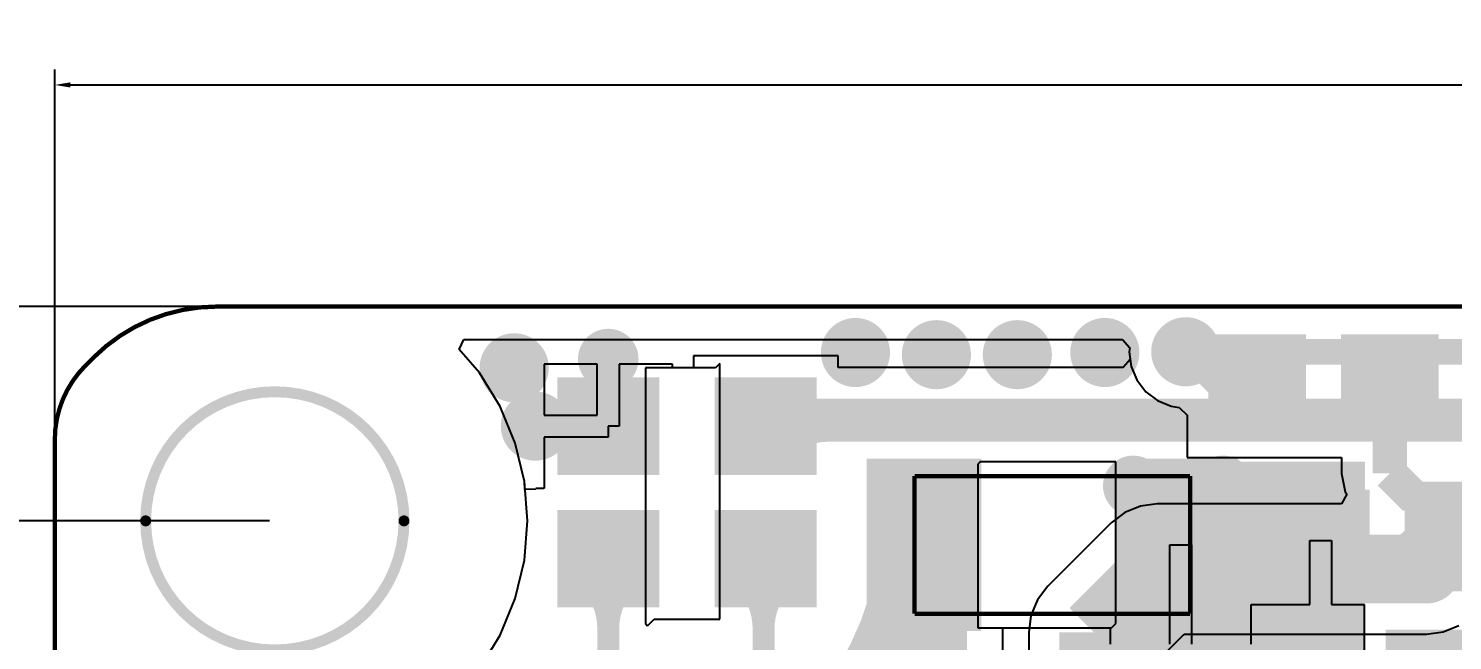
# Model space of a CAD drawing. Extents: x 56.2 to 141.8, y 48 to 96.4.
# Drawn here: x 67.77 to 84.3, y 89.34 to 96.45 of the extents above; entities that cross this region are included whole.
import ezdxf

# ---------------------------------------------------------------- set-up
doc = ezdxf.new("R2010")
doc.units = 0
doc.header["$MEASUREMENT"] = 0
doc.layers.get('0').update_dxf_attribs({"linetype": 'CONTINUOUS'})
doc.layers.get('Defpoints').update_dxf_attribs({"linetype": 'CONTINUOUS'})
for name, color, linetype in [('BOTTOMLAYER', 5, 'CONTINUOUS'), ('BOTTOMPASTE', 16, 'CONTINUOUS'), ('BOTTOMSOLDER', 6, 'CONTINUOUS'), ('KEEPOUTLAYER', 6, 'CONTINUOUS'), ('MECHANICAL13', 56, 'CONTINUOUS'), ('MULTILAYER', 9, 'CONTINUOUS'), ('TOPLAYER', 1, 'CONTINUOUS'), ('TOPPASTE', 8, 'CONTINUOUS'), ('TOPSOLDER', 216, 'CONTINUOUS')]:
    doc.layers.add(name, color=color, linetype=linetype)
doc.dimstyles.get("Standard").update_dxf_attribs({"dimtxt": 1, "dimasz": 0.18, "dimexe": 0.18, "dimexo": 0.0625, "dimgap": 0.09, "dimtad": 0, "dimtih": 1, "dimtoh": 1, "dimzin": 0, "dimdsep": 46, "dimtxsty": 'Standard', "dimcen": 0.09, "dimclrd": 1, "dimclre": 1, "dimclrt": 3, "dimadec": 0, "dimazin": 0, "dimtfac": 1, "dimtofl": 0, "dimtmove": 0, "dimatfit": 3, "dimfxl": 1, "dimtolj": 1, "dimtzin": 0, "dimarcsym": 0})

# ---------------------------------------------------------------- blocks, each defined once
blk = doc.blocks.new('*D2')
at = {"color": 1, "linetype": 'Continuous', "lineweight": -2, "transparency": 16777216}
for p, q in [((68.072, 91.724), (68.072, 95.973)), ((133.375, 91.7), (133.375, 95.973)), ((68.252, 95.793), (98.717, 95.793)), ((133.195, 95.793), (102.73, 95.793))]:
    blk.add_line(p, q, dxfattribs=at)
at = {"color": 1, "linetype": 'Continuous', "transparency": 16777216}
for points in [[(68.252, 95.823), (68.252, 95.763), (68.072, 95.793)], [(133.195, 95.823), (133.195, 95.763), (133.375, 95.793)]]:
    blk.add_solid(points, dxfattribs=at)
at = {"layer": 'Defpoints', "color": 0, "linetype": 'Continuous', "transparency": 16777216}
for p in [(133.375, 95.793), (68.072, 91.661), (133.375, 91.638)]:
    blk.add_point(p, dxfattribs=at)
at = {"color": 3, "linetype": 'Continuous', "transparency": 16777216, "insert": (100.724, 95.793), "char_height": 1, "attachment_point": 5}
blk.add_mtext('\\A1;65.30', dxfattribs=at)
blk = doc.blocks.new('*D3')
at = {"color": 1, "linetype": 'Continuous', "lineweight": -2, "transparency": 16777216}
for p, q in [((69.877, 93.218), (64.472, 93.218)), ((64.652, 93.038), (64.652, 71.189)), ((64.652, 48.161), (64.652, 70.009)), ((69.877, 47.981), (64.472, 47.981))]:
    blk.add_line(p, q, dxfattribs=at)
at = {"color": 1, "linetype": 'Continuous', "transparency": 16777216}
for points in [[(64.622, 93.038), (64.682, 93.038), (64.652, 93.218)], [(64.622, 48.161), (64.682, 48.161), (64.652, 47.981)]]:
    blk.add_solid(points, dxfattribs=at)
at = {"layer": 'Defpoints', "color": 0, "linetype": 'Continuous', "transparency": 16777216}
for p in [(69.939, 93.218), (64.652, 47.981), (69.939, 47.981)]:
    blk.add_point(p, dxfattribs=at)
at = {"color": 3, "linetype": 'Continuous', "transparency": 16777216, "insert": (64.652, 70.599), "char_height": 1, "attachment_point": 5}
blk.add_mtext('\\A1;45.24', dxfattribs=at)
blk = doc.blocks.new('*D4')
at = {"color": 1, "linetype": 'Continuous', "lineweight": -2, "transparency": 16777216}
for p, q in [((70.564, 90.729), (57.738, 90.729)), ((57.918, 90.549), (57.918, 71.164)), ((57.918, 50.599), (57.918, 69.984)), ((70.499, 50.419), (57.738, 50.419))]:
    blk.add_line(p, q, dxfattribs=at)
at = {"color": 1, "linetype": 'Continuous', "transparency": 16777216}
for points in [[(57.888, 90.549), (57.948, 90.549), (57.918, 90.729)], [(57.888, 50.599), (57.948, 50.599), (57.918, 50.419)]]:
    blk.add_solid(points, dxfattribs=at)
at = {"layer": 'Defpoints', "color": 0, "linetype": 'Continuous', "transparency": 16777216}
for p in [(70.627, 90.729), (57.918, 50.419), (70.561, 50.419)]:
    blk.add_point(p, dxfattribs=at)
at = {"color": 3, "linetype": 'Continuous', "transparency": 16777216, "insert": (57.918, 70.574), "char_height": 1, "attachment_point": 5}
blk.add_mtext('\\A1;40.31', dxfattribs=at)

msp = doc.modelspace()

# ---------------------------------------------------------------- linework, layer by layer
at = {"layer": 'BOTTOMLAYER'}
for p, q in [((72.767988, 92.72032), (72.821157, 92.835656)), ((72.821157, 92.835656), (80.470665, 92.835656)), ((80.470665, 92.835656), (80.554403, 92.74017)), ((73.001759, 92.446607), (72.767988, 92.72032)), ((80.554403, 92.74017), (80.548193, 92.693002)), ((80.548193, 92.693002), (80.570532, 92.523318)), ((73.241375, 92.055592), (73.001759, 92.446607)), ((80.570532, 92.523318), (80.636029, 92.3652)), ((80.636029, 92.3652), (80.740217, 92.229419)), ((80.740217, 92.229419), (80.875998, 92.125231)), ((80.875998, 92.125231), (81.034115, 92.059735)), ((73.416871, 91.631905), (73.241375, 92.055592)), ((81.034115, 92.059735), (81.12854, 92.047304)), ((81.12854, 92.047304), (81.218997, 91.956847)), ((81.218997, 91.956847), (81.218997, 91.463602)), ((73.523927, 91.185982), (73.416871, 91.631905)), ((81.218997, 91.463602), (83.013225, 91.463602)), ((83.013225, 91.463602), (83.013225, 91.279602)), ((83.013225, 91.279602), (83.055912, 91.065002)), ((73.559909, 90.7288), (73.523927, 91.185982)), ((83.073636, 91.038477), (83.013768, 90.92647)), ((83.055912, 91.065002), (83.073636, 91.038477)), ((80.495364, 90.825122), (80.338694, 90.704906)), ((80.677812, 90.900695), (80.495364, 90.825122)), ((80.8736, 90.926473), (80.677812, 90.900695)), ((80.87362, 90.92647), (80.8736, 90.926473)), ((83.013768, 90.92647), (80.87362, 90.92647)), ((73.523927, 90.271618), (73.559909, 90.7288)), ((80.338694, 90.704906), (79.602094, 89.968306)), ((73.416871, 89.825695), (73.523927, 90.271618)), ((79.602094, 89.968306), (79.481878, 89.811636)), ((73.241375, 89.402008), (73.416871, 89.825695)), ((79.481878, 89.811636), (79.406306, 89.629188)), ((79.406306, 89.629188), (79.38053, 89.4334)), ((84.193588, 89.439305), (84.376036, 89.514878)), ((73.001759, 89.010993), (73.241375, 89.402008)), ((79.38053, 89.4334), (79.38053, 87.63)), ((80.89347, 89.120058), (81.186942, 89.41353)), ((81.186942, 89.41353), (83.9978, 89.41353)), ((83.9978, 89.41353), (84.193588, 89.439305))]:
    msp.add_line(p, q, dxfattribs=at)
for points, const_width in [([(77.2184, 92.6846, 1), (77.5184, 92.6846, 1)], 0.299999), ([(78.1582, 92.6592, 1), (78.4582, 92.6592, 1)], 0.299999), ([(79.098, 92.6592, 1), (79.398, 92.6592, 1)], 0.299999), ([(80.114, 92.6846, 1), (80.414, 92.6846, 1)], 0.299999), ([(81.0538, 92.693002, 1), (81.3538, 92.693002, 1)], 0.299999), ([(73.256, 92.5068, 1), (73.556, 92.5068, 1)], 0.299999), ([(74.373202, 92.6084, 1), (74.623198, 92.6084, 1)], 0.249999), ([(83.286615, 92.091218, 1), (83.486615, 92.091218, 1)], 0.2), ([(83.661382, 92.091218, 1), (83.861382, 92.091218, 1)], 0.2), ([(73.502002, 91.828998, 1), (73.802001, 91.828998, 1)], 0.299999), ([(83.473999, 91.638834, 1), (83.673998, 91.638834, 1)], 0.2), ([(83.473999, 91.638834, 1), (83.673998, 91.638834, 1)], 0.2), ([(80.469202, 91.1352, 1), (80.719198, 91.1352, 1)], 0.249999), ([(81.510602, 91.1352, 1), (81.760598, 91.1352, 1)], 0.249999), ([(83.902075, 90.9828, 1), (84.102075, 90.9828, 1)], 0.2), ([(83.8478, 90.17, 1), (84.1478, 90.17, 1)], 0.299999), ([(82.6794, 89.0524, 1), (82.9794, 89.0524, 1)], 0.299999)]:
    msp.add_lwpolyline(points, format="xyb", close=True, dxfattribs=dict(at, const_width=const_width))
for points, const_width in [([(81.2038, 92.693002), (81.593202, 92.3036)], 0.299999), ([(81.593202, 92.3036), (82.033996, 92.3036)], 0.299999), ([(83.573998, 91.279602), (83.573998, 92.3036)], 0.399999), ([(83.573998, 91.279602), (83.8708, 90.9828)], 0.399999), ([(83.8708, 90.9828), (86.1822, 90.9828)], 0.399999), ([(80.137, 89.4334), (80.8736, 90.17)], 0.800001), ([(80.8736, 90.17), (83.9978, 90.17)], 0.800001), ([(80.137, 86.233), (80.137, 89.4334)], 0.800001)]:
    msp.add_lwpolyline(points, dxfattribs=dict(at, const_width=const_width))
at = {"layer": 'BOTTOMLAYER', "const_width": 0.399999}
for points in [[(83.386615, 92.091218, -0.198912), (83.573998, 91.638834)], [(83.573998, 91.638834, -0.198912), (83.761382, 92.091218)], [(84.002075, 90.9828, -0.198912), (84.903018, 90.609618)]]:
    msp.add_lwpolyline(points, format="xyb", dxfattribs=at)
at = {"layer": 'BOTTOMLAYER'}
for points in [[(82.498997, 92.793599), (81.568996, 92.793599), (82.498997, 91.813601), (81.568996, 91.813601)], [(84.038999, 92.793599), (83.108998, 92.793599), (84.038999, 91.813601), (83.108998, 91.813601)]]:
    msp.add_solid(points, dxfattribs=at)
at = {"layer": 'BOTTOMPASTE'}
for points in [[(82.498997, 92.793599), (81.568996, 92.793599), (82.498997, 91.813601), (81.568996, 91.813601)], [(84.038999, 92.793599), (83.108998, 92.793599), (84.038999, 91.813601), (83.108998, 91.813601)]]:
    msp.add_solid(points, dxfattribs=at)
at = {"layer": 'BOTTOMSOLDER'}
for points, const_width in [([(81.003, 92.693002, 1), (81.4046, 92.693002, 1)], 0.401599), ([(74.322402, 92.6084, 1), (74.673998, 92.6084, 1)], 0.351599), ([(77.1676, 92.6846, 1), (77.5692, 92.6846, 1)], 0.401599), ([(78.1074, 92.6592, 1), (78.509, 92.6592, 1)], 0.401599), ([(79.0472, 92.6592, 1), (79.4488, 92.6592, 1)], 0.401599), ([(80.0632, 92.6846, 1), (80.4648, 92.6846, 1)], 0.401599), ([(73.2052, 92.5068, 1), (73.6068, 92.5068, 1)], 0.401599), ([(73.451202, 91.828998, 1), (73.852801, 91.828998, 1)], 0.401599), ([(80.418402, 91.1352, 1), (80.769998, 91.1352, 1)], 0.351599), ([(81.459802, 91.1352, 1), (81.811398, 91.1352, 1)], 0.351599), ([(83.797, 90.17, 1), (84.1986, 90.17, 1)], 0.401599), ([(81.1046, 89.0016, 1), (81.5062, 89.0016, 1)], 0.401599), ([(81.8666, 89.0016, 1), (82.2682, 89.0016, 1)], 0.401599), ([(82.6286, 89.0524, 1), (83.0302, 89.0524, 1)], 0.401599)]:
    msp.add_lwpolyline(points, format="xyb", close=True, dxfattribs=dict(at, const_width=const_width))
for points in [[(82.600597, 92.895199), (81.467396, 92.895199), (82.600597, 91.712001), (81.467396, 91.712001)], [(84.140599, 92.895199), (83.007398, 92.895199), (84.140599, 91.712001), (83.007398, 91.712001)]]:
    msp.add_solid(points, dxfattribs=at)
at = {"layer": 'KEEPOUTLAYER', "const_width": 0.05}
for points in [[(68.520704, 92.625304, -0.198912), (69.9516, 93.218)], [(68.072, 91.673705, -0.198912), (68.4276, 92.5322)]]:
    msp.add_lwpolyline(points, format="xyb", dxfattribs=at)
for points in [[(69.9516, 93.218), (131.318, 93.218)], [(68.4276, 92.5322), (68.520704, 92.625304)], [(68.072, 91.0844), (68.072, 91.673705)], [(68.072, 49.7586), (68.072, 91.0844)]]:
    msp.add_lwpolyline(points, dxfattribs=at)
at = {"layer": 'KEEPOUTLAYER'}
for points, const_width in [([(69.939101, 93.218, 1), (69.964099, 93.218, 1)], 0.024999), ([(68.508204, 92.625304, 1), (68.533203, 92.625304, 1)], 0.024999), ([(68.415101, 92.5322, 1), (68.440099, 92.5322, 1)], 0.024999), ([(72.126599, 90.7288, 1), (69.1266, 90.7288, 1)], 0.127), ([(68.059501, 91.673705, 1), (68.084499, 91.673705, 1)], 0.024999), ([(69.09485, 90.7288, 1), (69.15835, 90.7288, 1)], 0.0635), ([(72.094849, 90.7288, 1), (72.158349, 90.7288, 1)], 0.0635)]:
    msp.add_lwpolyline(points, format="xyb", close=True, dxfattribs=dict(at, const_width=const_width))
at = {"layer": 'MECHANICAL13', "const_width": 0.05}
for points in [[(78.054398, 89.649397), (78.054398, 91.249398)], [(78.054398, 91.249398), (81.254397, 91.249398)], [(81.254397, 89.649397), (81.254397, 91.249398)], [(78.054398, 89.649397), (81.254397, 89.649397)]]:
    msp.add_lwpolyline(points, dxfattribs=at)
at = {"layer": 'MULTILAYER'}
for points, const_width in [([(77.2184, 92.6846, 1), (77.5184, 92.6846, 1)], 0.299999), ([(78.1582, 92.6592, 1), (78.4582, 92.6592, 1)], 0.299999), ([(79.098, 92.6592, 1), (79.398, 92.6592, 1)], 0.299999), ([(80.114, 92.6846, 1), (80.414, 92.6846, 1)], 0.299999), ([(81.0538, 92.693002, 1), (81.3538, 92.693002, 1)], 0.299999), ([(73.256, 92.5068, 1), (73.556, 92.5068, 1)], 0.299999), ([(74.373202, 92.6084, 1), (74.623198, 92.6084, 1)], 0.249999), ([(73.502002, 91.828998, 1), (73.802001, 91.828998, 1)], 0.299999), ([(80.469202, 91.1352, 1), (80.719198, 91.1352, 1)], 0.249999), ([(81.510602, 91.1352, 1), (81.760598, 91.1352, 1)], 0.249999), ([(83.8478, 90.17, 1), (84.1478, 90.17, 1)], 0.299999), ([(82.6794, 89.0524, 1), (82.9794, 89.0524, 1)], 0.299999)]:
    msp.add_lwpolyline(points, format="xyb", close=True, dxfattribs=dict(at, const_width=const_width))
at = {"layer": 'TOPLAYER'}
for p, q in [((72.767988, 92.72032), (72.821157, 92.835656)), ((72.821157, 92.835656), (80.470665, 92.835656)), ((80.470665, 92.835656), (80.554403, 92.74017)), ((73.001759, 92.446607), (72.767988, 92.72032)), ((77.166998, 92.644003), (75.487002, 92.644003)), ((75.487002, 92.644003), (75.487002, 92.5068)), ((77.166998, 92.508954), (77.166998, 92.644003)), ((80.559852, 92.60444), (80.476115, 92.508954)), ((80.554403, 92.74017), (80.548193, 92.693002)), ((80.548193, 92.693002), (80.559852, 92.60444)), ((73.241375, 92.055592), (73.001759, 92.446607)), ((74.3712, 92.547999), (73.754201, 92.547999)), ((73.754201, 92.547999), (73.754201, 91.955998)), ((74.3712, 91.955998), (74.3712, 92.547999)), ((75.242199, 92.547999), (74.6252, 92.547999)), ((74.6252, 92.547999), (74.6252, 91.828998)), ((75.7428, 92.5068), (74.93, 92.5068)), ((74.93, 92.5068), (74.93, 89.535)), ((75.242199, 92.5068), (75.242199, 92.547999)), ((75.487002, 92.5068), (75.242199, 92.5068)), ((75.7936, 92.5576), (75.7428, 92.5068)), ((75.7936, 89.5858), (75.7936, 92.5576)), ((80.476115, 92.508954), (77.166998, 92.508954)), ((73.416871, 91.631905), (73.241375, 92.055592)), ((73.754201, 91.955998), (74.3712, 91.955998)), ((74.6252, 91.828998), (74.4982, 91.828998)), ((74.4982, 91.828998), (74.4982, 91.701998)), ((73.523927, 91.185982), (73.416871, 91.631905)), ((74.4982, 91.701998), (73.754201, 91.701998)), ((73.754201, 91.701998), (73.754201, 91.110001)), ((78.8162, 91.4146), (78.7908, 91.3892)), ((78.7908, 91.3892), (78.7908, 89.4842)), ((80.391, 91.4146), (78.8162, 91.4146)), ((80.391, 89.535), (80.391, 91.4146)), ((73.531298, 91.09231), (73.523927, 91.185982)), ((73.754201, 91.110003), (73.748194, 91.103996)), ((73.754201, 91.110001), (73.754201, 91.110003)), ((73.754201, 91.110001), (73.754201, 91.110001)), ((73.658202, 91.097296), (73.531298, 91.09231)), ((73.748194, 91.103996), (73.658202, 91.103996)), ((73.658202, 91.103996), (73.658202, 91.097296)), ((81.017397, 89.295399), (81.017397, 90.449397)), ((81.017397, 90.449397), (81.271397, 90.449397)), ((81.271397, 90.449397), (81.271397, 89.295399)), ((82.643602, 89.756201), (82.643602, 90.5002)), ((82.643602, 90.5002), (82.897602, 90.5002)), ((82.897602, 90.5002), (82.897602, 89.756201)), ((81.963397, 89.295399), (81.963397, 89.756198)), ((81.963397, 89.756198), (82.051604, 89.756198)), ((82.051604, 89.756198), (82.051604, 89.756201)), ((82.051604, 89.756201), (82.643602, 89.756201)), ((82.897602, 89.756201), (83.276394, 89.756201)), ((83.276394, 89.756201), (83.276394, 89.714596)), ((83.276394, 89.714596), (83.276397, 89.714596)), ((83.276397, 89.714596), (83.276397, 88.034602)), ((74.93, 89.535), (74.9554, 89.5096)), ((74.9554, 89.5096), (75.0316, 89.5858)), ((75.0316, 89.5858), (75.7936, 89.5858)), ((78.7908, 89.4842), (80.3402, 89.4842)), ((79.079397, 89.1994), (79.079397, 89.4842)), ((79.079397, 89.4842), (80.325397, 89.4842)), ((80.325397, 89.4842), (80.325397, 89.295399)), ((80.3402, 89.4842), (80.391, 89.535))]:
    msp.add_line(p, q, dxfattribs=at)
for points, const_width in [([(77.2184, 92.6846, 1), (77.5184, 92.6846, 1)], 0.299999), ([(78.1582, 92.6592, 1), (78.4582, 92.6592, 1)], 0.299999), ([(79.098, 92.6592, 1), (79.398, 92.6592, 1)], 0.299999), ([(80.114, 92.6846, 1), (80.414, 92.6846, 1)], 0.299999), ([(81.0538, 92.693002, 1), (81.3538, 92.693002, 1)], 0.299999), ([(81.234867, 92.799068, 1), (81.384864, 92.799068, 1)], 0.15), ([(73.256, 92.5068, 1), (73.556, 92.5068, 1)], 0.299999), ([(74.373202, 92.6084, 1), (74.623198, 92.6084, 1)], 0.249999), ([(81.490932, 92.693002, 1), (81.640929, 92.693002, 1)], 0.15), ([(81.490932, 92.693002, 1), (81.640929, 92.693002, 1)], 0.15), ([(74.373202, 92.348058, 1), (74.623198, 92.348058, 1)], 0.249999), ([(74.373202, 92.348058, 1), (74.623198, 92.348058, 1)], 0.249999), ([(74.373202, 92.348058, 1), (74.623198, 92.348058, 1)], 0.249999), ([(74.373202, 92.348058, 1), (74.623198, 92.348058, 1)], 0.249999), ([(74.373202, 92.348058, 1), (74.623198, 92.348058, 1)], 0.249999), ([(74.373202, 92.348058, 1), (74.623198, 92.348058, 1)], 0.249999), ([(81.234867, 92.586937, 1), (81.384864, 92.586937, 1)], 0.15), ([(73.502002, 91.828998, 1), (73.802001, 91.828998, 1)], 0.299999), ([(74.196174, 91.981028, 1), (74.446171, 91.981028, 1)], 0.249999), ([(74.196174, 91.981028, 1), (74.446171, 91.981028, 1)], 0.249999), ([(74.221172, 91.981028, 1), (74.471169, 91.981028, 1)], 0.249999), ([(74.221172, 91.981028, 1), (74.471169, 91.981028, 1)], 0.249999), ([(74.221172, 91.981028, 1), (74.471169, 91.981028, 1)], 0.249999), ([(74.525231, 91.981028, 1), (74.775228, 91.981028, 1)], 0.249999), ([(74.525231, 91.981028, 1), (74.775228, 91.981028, 1)], 0.249999), ([(74.525231, 91.981028, 1), (74.775228, 91.981028, 1)], 0.249999), ([(76.9107, 91.8972, 1), (77.160697, 91.8972, 1)], 0.249999), ([(73.829144, 91.828998, 1), (74.079141, 91.828998, 1)], 0.249999), ([(73.829144, 91.828998, 1), (74.079141, 91.828998, 1)], 0.249999), ([(73.829144, 91.828998, 1), (74.079141, 91.828998, 1)], 0.249999), ([(73.829144, 91.828998, 1), (74.079141, 91.828998, 1)], 0.249999), ([(74.196174, 91.676969, 1), (74.446171, 91.676969, 1)], 0.249999), ([(74.196174, 91.676969, 1), (74.446171, 91.676969, 1)], 0.249999), ([(76.379029, 91.676974, 1), (76.629026, 91.676974, 1)], 0.249999), ([(77.914398, 90.804843, 1), (78.414397, 90.804843, 1)], 0.499999), ([(77.914398, 90.804843, 1), (78.414397, 90.804843, 1)], 0.499999), ([(80.469202, 91.1352, 1), (80.719198, 91.1352, 1)], 0.249999), ([(81.510602, 91.1352, 1), (81.760598, 91.1352, 1)], 0.249999), ([(84.292229, 90.4748, 1), (84.692228, 90.4748, 1)], 0.399999), ([(83.727089, 90.240711, 1), (84.127089, 90.240711, 1)], 0.399999), ([(83.8478, 90.17, 1), (84.1478, 90.17, 1)], 0.299999), ([(74.195699, 90.049995, 1), (74.322699, 90.049995, 1)], 0.127), ([(74.195699, 90.049995, 1), (74.322699, 90.049995, 1)], 0.127), ([(74.195699, 90.049995, 1), (74.322699, 90.049995, 1)], 0.127), ([(74.673701, 90.049995, 1), (74.800701, 90.049995, 1)], 0.127), ([(74.673701, 90.049995, 1), (74.800701, 90.049995, 1)], 0.127), ([(74.673701, 90.049995, 1), (74.800701, 90.049995, 1)], 0.127), ([(75.9995, 90.05, 1), (76.1265, 90.05, 1)], 0.127), ([(75.9995, 90.05, 1), (76.1265, 90.05, 1)], 0.127), ([(75.9995, 90.05, 1), (76.1265, 90.05, 1)], 0.127), ([(76.477503, 90.05, 1), (76.604503, 90.05, 1)], 0.127), ([(76.477503, 90.05, 1), (76.604503, 90.05, 1)], 0.127), ([(76.477503, 90.05, 1), (76.604503, 90.05, 1)], 0.127), ([(74.4347, 89.472991, 1), (74.5617, 89.472991, 1)], 0.127), ([(74.4347, 89.472991, 1), (74.5617, 89.472991, 1)], 0.127), ([(74.4347, 89.472991, 1), (74.5617, 89.472991, 1)], 0.127), ([(74.4347, 89.472991, 1), (74.5617, 89.472991, 1)], 0.127), ([(74.4347, 89.472991, 1), (74.5617, 89.472991, 1)], 0.127), ([(74.4347, 89.472991, 1), (74.5617, 89.472991, 1)], 0.127), ([(76.2381, 89.473966, 1), (76.3651, 89.473966, 1)], 0.127), ([(76.2381, 89.473966, 1), (76.3651, 89.473966, 1)], 0.127), ([(76.2381, 89.473966, 1), (76.3651, 89.473966, 1)], 0.127), ([(76.2381, 89.472028, 1), (76.3651, 89.472028, 1)], 0.127), ([(76.2381, 89.472028, 1), (76.3651, 89.472028, 1)], 0.127), ([(76.2381, 89.472028, 1), (76.3651, 89.472028, 1)], 0.127), ([(82.6794, 89.0524, 1), (82.9794, 89.0524, 1)], 0.299999)]:
    msp.add_lwpolyline(points, format="xyb", close=True, dxfattribs=dict(at, const_width=const_width))
for points, const_width in [([(81.56593, 92.693002, -0.198912), (81.309865, 92.799068)], 0.299999), ([(81.309865, 92.586937, -0.198912), (81.56593, 92.693002)], 0.299999), ([(74.4982, 92.348058, -0.198912), (74.346171, 91.981028)], 0.499999), ([(74.4982, 92.348058, -0.198912), (74.346171, 91.981028)], 0.499999), ([(74.4982, 92.348058, -0.198912), (74.346171, 91.981028)], 0.499999), ([(74.650229, 91.981028, -0.198912), (74.4982, 92.348058)], 0.499999), ([(74.650229, 91.981028, -0.198912), (74.4982, 92.348058)], 0.499999), ([(74.650229, 91.981028, -0.198912), (74.4982, 92.348058)], 0.499999), ([(74.321172, 91.981028, -0.198912), (73.954142, 91.828998)], 0.499999), ([(74.321172, 91.981028, -0.198912), (73.954142, 91.828998)], 0.499999), ([(76.504028, 91.676974, -0.198912), (77.035698, 91.8972)], 0.499999), ([(73.954142, 91.828998, -0.198912), (74.321172, 91.676969)], 0.499999), ([(73.954142, 91.828998, -0.198912), (74.321172, 91.676969)], 0.499999), ([(78.164398, 90.804843, -0.211367), (76.889549, 87.923845)], 1.000001), ([(78.164398, 90.804843, -0.211367), (76.889549, 87.923845)], 1.000001), ([(83.927089, 90.240711, -0.198912), (84.492229, 90.4748)], 0.800001), ([(74.259199, 90.049995, -0.198912), (74.4982, 89.472991)], 0.254), ([(74.259199, 90.049995, -0.198912), (74.4982, 89.472991)], 0.254), ([(74.259199, 90.049995, -0.198912), (74.4982, 89.472991)], 0.254), ([(74.4982, 89.472991, -0.198912), (74.737201, 90.049995)], 0.254), ([(74.4982, 89.472991, -0.198912), (74.737201, 90.049995)], 0.254), ([(74.4982, 89.472991, -0.198912), (74.737201, 90.049995)], 0.254), ([(76.063, 90.05, -0.198912), (76.3016, 89.473966)], 0.254), ([(76.063, 90.05, -0.198912), (76.3016, 89.473966)], 0.254), ([(76.063, 90.05, -0.198912), (76.3016, 89.473966)], 0.254), ([(76.3016, 89.472028, -0.198912), (76.541003, 90.05)], 0.254), ([(76.3016, 89.472028, -0.198912), (76.541003, 90.05)], 0.254), ([(76.3016, 89.472028, -0.198912), (76.541003, 90.05)], 0.254)]:
    msp.add_lwpolyline(points, format="xyb", dxfattribs=dict(at, const_width=const_width))
for points, const_width in [([(74.4982, 91.828998), (74.4982, 92.6084)], 0.499999), ([(81.2038, 92.693002), (94.234, 92.693002)], 0.299999), ([(76.327, 91.829004), (76.395196, 91.8972)], 0.499999), ([(76.395196, 91.8972), (87.1728, 91.8972)], 0.499999), ([(73.6346, 91.8464), (73.652002, 91.828998)], 0.499999), ([(73.652002, 91.828998), (74.4982, 91.828998)], 0.499999), ([(78.164398, 88.592393), (78.164398, 90.805)], 1.000001), ([(81.144397, 90.449397), (82.719799, 90.449397)], 1.000001), ([(83.9978, 90.17), (84.3026, 90.4748)], 0.800001), ([(84.3026, 90.4748), (85.971002, 90.4748)], 0.800001), ([(82.719799, 90.449397), (82.745202, 90.4748)], 0.499999), ([(74.4982, 89.2048), (74.4982, 90.288996)], 0.254), ([(76.3016, 89.1286), (76.3016, 90.289002)], 0.254)]:
    msp.add_lwpolyline(points, dxfattribs=dict(at, const_width=const_width))
for points in [[(74.008201, 92.293999), (74.008201, 91.363998), (74.988199, 92.293999), (74.988199, 91.363998)], [(76.816999, 91.364003), (76.816999, 92.294004), (75.837001, 91.364003), (75.837001, 92.294004)], [(78.729398, 91.349396), (77.599398, 91.349396), (78.729398, 89.549399), (77.599398, 89.549399)], [(80.391, 88.8238), (83.2866, 88.8238), (80.391, 91.4146), (83.2866, 91.4146)], [(81.709397, 91.349396), (80.579397, 91.349396), (81.709397, 89.549399), (80.579397, 89.549399)], [(82.305601, 90.010201), (83.235602, 90.010201), (82.305601, 90.990199), (83.235602, 90.990199)], [(83.845603, 90.010201), (84.775604, 90.010201), (83.845603, 90.990199), (84.775604, 90.990199)], [(74.008201, 90.753997), (74.008201, 89.823996), (74.988199, 90.753997), (74.988199, 89.823996)], [(76.816999, 89.824001), (76.816999, 90.754002), (75.837001, 89.824001), (75.837001, 90.754002)], [(84.556397, 89.364599), (83.626396, 89.364599), (84.556397, 88.384601), (83.626396, 88.384601)]]:
    msp.add_solid(points, dxfattribs=at)
at = {"layer": 'TOPPASTE'}
for points in [[(74.008201, 92.293999), (74.008201, 91.363998), (74.988199, 92.293999), (74.988199, 91.363998)], [(76.816999, 91.364003), (76.816999, 92.294004), (75.837001, 91.364003), (75.837001, 92.294004)], [(78.729398, 91.349396), (77.599398, 91.349396), (78.729398, 89.549399), (77.599398, 89.549399)], [(81.709397, 91.349396), (80.579397, 91.349396), (81.709397, 89.549399), (80.579397, 89.549399)], [(82.305601, 90.010201), (83.235602, 90.010201), (82.305601, 90.990199), (83.235602, 90.990199)], [(83.845603, 90.010201), (84.775604, 90.010201), (83.845603, 90.990199), (84.775604, 90.990199)], [(74.008201, 90.753997), (74.008201, 89.823996), (74.988199, 90.753997), (74.988199, 89.823996)], [(76.816999, 89.824001), (76.816999, 90.754002), (75.837001, 89.824001), (75.837001, 90.754002)], [(84.556397, 89.364599), (83.626396, 89.364599), (84.556397, 88.384601), (83.626396, 88.384601)]]:
    msp.add_solid(points, dxfattribs=at)
at = {"layer": 'TOPSOLDER'}
for points, const_width in [([(81.003, 92.693002, 1), (81.4046, 92.693002, 1)], 0.401599), ([(74.322402, 92.6084, 1), (74.673998, 92.6084, 1)], 0.351599), ([(77.1676, 92.6846, 1), (77.5692, 92.6846, 1)], 0.401599), ([(78.1074, 92.6592, 1), (78.509, 92.6592, 1)], 0.401599), ([(79.0472, 92.6592, 1), (79.4488, 92.6592, 1)], 0.401599), ([(80.0632, 92.6846, 1), (80.4648, 92.6846, 1)], 0.401599), ([(73.2052, 92.5068, 1), (73.6068, 92.5068, 1)], 0.401599), ([(73.451202, 91.828998, 1), (73.852801, 91.828998, 1)], 0.401599), ([(80.418402, 91.1352, 1), (80.769998, 91.1352, 1)], 0.351599), ([(81.459802, 91.1352, 1), (81.811398, 91.1352, 1)], 0.351599), ([(83.797, 90.17, 1), (84.1986, 90.17, 1)], 0.401599), ([(81.1046, 89.0016, 1), (81.5062, 89.0016, 1)], 0.401599), ([(81.8666, 89.0016, 1), (82.2682, 89.0016, 1)], 0.401599), ([(82.6286, 89.0524, 1), (83.0302, 89.0524, 1)], 0.401599)]:
    msp.add_lwpolyline(points, format="xyb", close=True, dxfattribs=dict(at, const_width=const_width))
for points in [[(73.906601, 92.395599), (73.906601, 91.262398), (75.089799, 92.395599), (75.089799, 91.262398)], [(76.918599, 91.262403), (76.918599, 92.395604), (75.735401, 91.262403), (75.735401, 92.395604)], [(78.830998, 91.450996), (77.497798, 91.450996), (78.830998, 89.447799), (77.497798, 89.447799)], [(81.810997, 91.450996), (80.477797, 91.450996), (81.810997, 89.447799), (80.477797, 89.447799)], [(82.204001, 89.908601), (83.337202, 89.908601), (82.204001, 91.091799), (83.337202, 91.091799)], [(83.744003, 89.908601), (84.877204, 89.908601), (83.744003, 91.091799), (84.877204, 91.091799)], [(73.906601, 90.855597), (73.906601, 89.722396), (75.089799, 90.855597), (75.089799, 89.722396)], [(76.918599, 89.722401), (76.918599, 90.855602), (75.735401, 89.722401), (75.735401, 90.855602)], [(84.657997, 89.466199), (83.524796, 89.466199), (84.657997, 88.283001), (83.524796, 88.283001)]]:
    msp.add_solid(points, dxfattribs=at)

# ---------------------------------------------------------------- dimensions: what is measured, and where the dimension line sits
at = {"linetype": 'Continuous'}
dim = msp.add_linear_dim(base=(133.3754, 95.792675), p1=(68.072, 91.661206), p2=(133.3754, 91.637785), dimstyle='Standard', dxfattribs=at)
dim.commit()
dim.dimension.update_dxf_attribs({"geometry": '*D2', "text_midpoint": (100.7237, 95.792675)})
dim = msp.add_linear_dim(base=(64.652477, 47.9806), p1=(69.939101, 93.217961), p2=(69.939101, 47.9806), angle=90, dimstyle='Standard', dxfattribs=at)
dim.commit()
dim.dimension.update_dxf_attribs({"geometry": '*D3', "text_midpoint": (64.652477, 70.599281)})
dim = msp.add_linear_dim(base=(57.918229, 50.419), p1=(70.626599, 90.7288), p2=(70.5612, 50.419), angle=90, dimstyle='Standard', dxfattribs=at)
dim.commit()
dim.dimension.update_dxf_attribs({"geometry": '*D4', "text_midpoint": (57.918229, 70.5739), "dimtype": 160})

doc.saveas('drawing.dxf')
